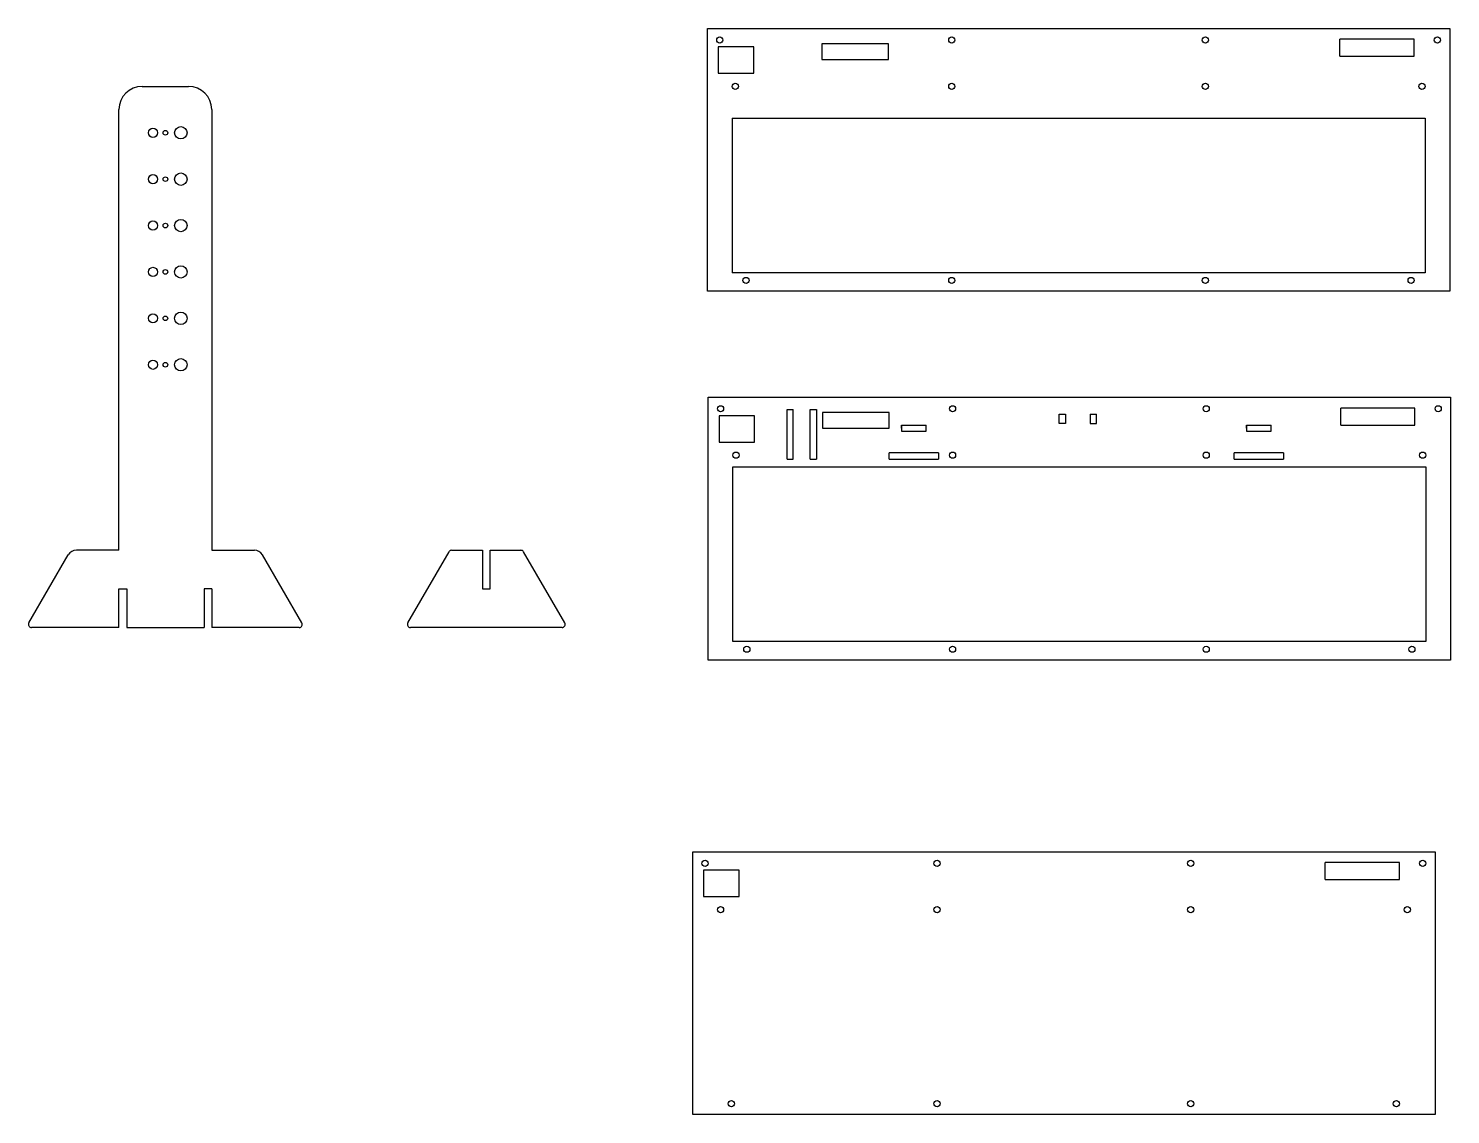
# Model space of a CAD drawing. Header units: millimetres. Extents: x 900 to 1820, y 1903 to 2605.
import ezdxf

# ---------------------------------------------------------------- set-up
doc = ezdxf.new("R2010")
doc.units = ezdxf.units.MM

msp = doc.modelspace()

# ---------------------------------------------------------------- linework, layer by layer
for p, q in [((1339.5, 2435.5), (1339.5, 2605.5)), ((1339.5, 2605.5), (1819.5, 2605.5)), ((1819.5, 2605.5), (1819.5, 2435.5)), ((1369.5, 2593.5), (1346.5, 2593.5)), ((1346.5, 2593.5), (1346.5, 2576.5)), ((1369.5, 2576.5), (1369.5, 2593.5)), ((1456.5, 2595.5), (1413.5, 2595.5)), ((1413.5, 2595.5), (1413.5, 2585.5)), ((1456.5, 2585.5), (1456.5, 2595.5)), ((1748.5, 2587.5), (1748.5, 2598.5)), ((1796.5, 2598.5), (1748.5, 2598.5)), ((1796.5, 2587.5), (1796.5, 2598.5)), ((1413.5, 2585.5), (1456.5, 2585.5)), ((1748.5, 2587.5), (1796.5, 2587.5)), ((1346.5, 2576.5), (1369.5, 2576.5)), ((974.03, 2568), (1004.03, 2568)), ((959.03, 2268), (959.03, 2553)), ((1019.03, 2553), (1019.03, 2268)), ((1355.5, 2547.5), (1803.5, 2547.5)), ((1355.5, 2547.5), (1355.5, 2447.5)), ((1803.5, 2547.5), (1803.5, 2447.5)), ((1803.5, 2447.5), (1355.5, 2447.5)), ((1819.5, 2435.5), (1339.5, 2435.5)), ((1340, 2197), (1340, 2367)), ((1340, 2367), (1820, 2367)), ((1820, 2367), (1820, 2197)), ((1370, 2355), (1347, 2355)), ((1347, 2355), (1347, 2338)), ((1370, 2338), (1370, 2355)), ((1391, 2327), (1391, 2359)), ((1391, 2359), (1395, 2359)), ((1395, 2327), (1395, 2359)), ((1406, 2327), (1406, 2359)), ((1406, 2359), (1410, 2359)), ((1410, 2359), (1410, 2327)), ((1457, 2357), (1414, 2357)), ((1414, 2357), (1414, 2347)), ((1457, 2347), (1457, 2357)), ((1567, 2356), (1571, 2356)), ((1567, 2350), (1567, 2356)), ((1571, 2356), (1571, 2350)), ((1587, 2356), (1591, 2356)), ((1587, 2356), (1587, 2350)), ((1591, 2350), (1591, 2356)), ((1749, 2349), (1749, 2360)), ((1797, 2360), (1749, 2360)), ((1797, 2349), (1797, 2360)), ((1414, 2347), (1457, 2347)), ((1465, 2349), (1481, 2349)), ((1465, 2347), (1465, 2349)), ((1465, 2349), (1465, 2345)), ((1465, 2345), (1481, 2345)), ((1481, 2345), (1481, 2349)), ((1571, 2350), (1567, 2350)), ((1587, 2350), (1591, 2350)), ((1688, 2349), (1704, 2349)), ((1688, 2347), (1688, 2349)), ((1688, 2349), (1688, 2345)), ((1688, 2345), (1704, 2345)), ((1704, 2345), (1704, 2349)), ((1749, 2349), (1797, 2349)), ((1347, 2338), (1370, 2338)), ((1391, 2327), (1395, 2327)), ((1406, 2327), (1410, 2327)), ((1457, 2327), (1457, 2331)), ((1489, 2331), (1457, 2331)), ((1457, 2327), (1489, 2327)), ((1489, 2331), (1489, 2327)), ((1680, 2327), (1680, 2331)), ((1712, 2331), (1680, 2331)), ((1680, 2327), (1712, 2327)), ((1712, 2331), (1712, 2327)), ((1356, 2209), (1356, 2322)), ((1356, 2322), (1804, 2322)), ((1804, 2322), (1804, 2209)), ((900.77, 2221), (926.29, 2265.01)), ((959.03, 2268), (931.48, 2268)), ((1019.03, 2268), (1046.57, 2268)), ((1077.29, 2221), (1051.76, 2265.01)), ((1145.77, 2221), (1172.45, 2267)), ((1174.18, 2268), (1194.03, 2268)), ((1194.03, 2268), (1194.03, 2243)), ((1199.03, 2243), (1199.03, 2268)), ((1199.03, 2268), (1218.88, 2268)), ((1247.29, 2221), (1220.61, 2267)), ((959.03, 2218), (959.03, 2243)), ((959.03, 2243), (964.03, 2243)), ((964.03, 2243), (964.03, 2218)), ((1019.03, 2243), (1014.03, 2243)), ((1014.03, 2243), (1014.03, 2218)), ((1019.03, 2243), (1019.03, 2218)), ((1194.03, 2243), (1199.03, 2243)), ((959.03, 2218), (902.5, 2218)), ((964.03, 2218), (1014.03, 2218)), ((1075.56, 2218), (1019.03, 2218)), ((1245.56, 2218), (1147.5, 2218)), ((1804, 2209), (1356, 2209)), ((1820, 2197), (1340, 2197)), ((1330, 1903), (1330, 2073)), ((1330, 2073), (1810, 2073)), ((1810, 2073), (1810, 1903)), ((1360, 2061), (1337, 2061)), ((1337, 2061), (1337, 2044)), ((1360, 2044), (1360, 2061)), ((1739, 2055), (1739, 2066)), ((1787, 2066), (1739, 2066)), ((1787, 2055), (1787, 2066)), ((1739, 2055), (1787, 2055)), ((1337, 2044), (1360, 2044)), ((1810, 1903), (1330, 1903))]:
    msp.add_line(p, q)
for centre, radius in [((1347.5, 2598), 2), ((1497.5, 2598), 2), ((1661.5, 2598), 2), ((1811.5, 2598), 2), ((1357.5, 2568), 2), ((1497.5, 2568), 2), ((1661.5, 2568), 2), ((1801.5, 2568), 2), ((981.03, 2538), 3), ((989.03, 2538), 1.5), ((999.03, 2538), 4), ((981.03, 2508), 3), ((999.03, 2508), 4), ((989.03, 2508), 1.5), ((981.03, 2478), 3), ((989.03, 2478), 1.5), ((999.03, 2478), 4), ((981.03, 2448), 3), ((989.03, 2448), 1.5), ((999.03, 2448), 4), ((1364.5, 2442.5), 2), ((1497.5, 2442.5), 2), ((1661.5, 2442.5), 2), ((1794.5, 2442.5), 2), ((981.03, 2418), 3), ((989.03, 2418), 1.5), ((999.03, 2418), 4), ((981.03, 2388), 3), ((999.03, 2388), 4), ((989.03, 2388), 1.5), ((1348, 2359.5), 2), ((1498, 2359.5), 2), ((1662, 2359.5), 2), ((1812, 2359.5), 2), ((1358, 2329.5), 2), ((1498, 2329.5), 2), ((1662, 2329.5), 2), ((1802, 2329.5), 2), ((1365, 2204), 2), ((1498, 2204), 2), ((1662, 2204), 2), ((1795, 2204), 2), ((1338, 2065.5), 2), ((1488, 2065.5), 2), ((1652, 2065.5), 2), ((1802, 2065.5), 2), ((1348, 2035.5), 2), ((1488, 2035.5), 2), ((1652, 2035.5), 2), ((1792, 2035.5), 2), ((1355, 1910), 2), ((1488, 1910), 2), ((1652, 1910), 2), ((1785, 1910), 2)]:
    msp.add_circle(centre, radius)
for centre, radius, start, end in [((974.03, 2553), 15, 90, 180), ((1004.03, 2553), 15, 0, 90), ((931.48, 2262), 6, 90, 149.88627), ((1046.57, 2262), 6, 30.11373, 90), ((1174.18, 2266), 2, 90, 149.88627), ((1218.88, 2266), 2, 30.11373, 90), ((902.5, 2220), 2, 149.88627, 270), ((1075.56, 2220), 2, 270, 30.11373), ((1147.5, 2220), 2, 149.88627, 270), ((1245.56, 2220), 2, 270, 30.11373)]:
    msp.add_arc(centre, radius, start, end)

doc.saveas('drawing.dxf')
